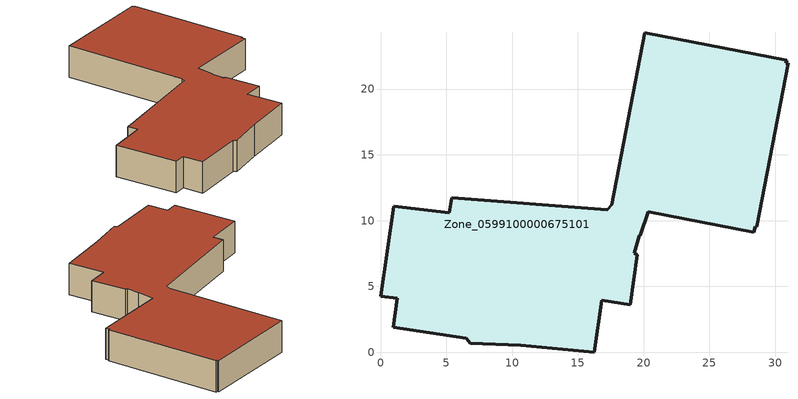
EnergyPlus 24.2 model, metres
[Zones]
Zone_0599100000675101
 floor ground (C_G): 28.58,9.53 28.47,9.54 28.39,9.12 20.36,10.66 19.74,8.9 19.68,8.86 19.3,7.51 19.52,7.41 18.98,3.6 16.82,3.94 16.24,0 10.65,0.54 6.8,0.69 6.54,1.07 0.95,1.88 1.28,4.08 0,4.25 1.03,11.08 5.24,10.6 5.41,11.72 17.24,10.84 17.56,11.22 20.09,24.28 30.86,22.2 30.82,21.98 30.98,21.95 z0
 wall outside (C_F): 16.24,0 16.82,3.94 18.98,3.6 19.52,7.41 19.3,7.51 19.68,8.86 19.74,8.9 20.36,10.66 28.39,9.12 28.47,9.54 28.58,9.53 30.98,21.95 30.82,21.98 30.86,22.2 20.09,24.28 17.56,11.22 17.24,10.84 5.41,11.72 5.24,10.6 1.03,11.08 0,4.25 1.28,4.08 0.95,1.88 6.54,1.07 6.8,0.69 10.65,0.54 16.24,0 z0:3.39
 roof outside (C_R): 28.47,9.54 28.58,9.53 30.98,21.95 30.82,21.98 30.86,22.2 20.09,24.28 17.56,11.22 17.24,10.84 5.41,11.72 5.24,10.6 1.03,11.08 0,4.25 1.28,4.08 0.95,1.88 6.54,1.07 6.8,0.69 10.65,0.54 16.24,0 16.82,3.94 18.98,3.6 19.52,7.41 19.3,7.51 19.68,8.86 19.74,8.9 20.36,10.66 28.39,9.12 z3.39
[BUILDING]
Pand.0599100000675101: North Axis=0; Terrain=City; Loads Convergence Tolerance Value=0.04; Temperature Convergence Tolerance Value=0.4; Solar Distribution=FullExterior; Maximum Number of Warmup Days=25; Minimum Number of Warmup Days=1
[Site:Location]
Rotterdam.The.Hague.AP_ZH_NLD Design_Conditions: Latitude=51.96; Longitude=4.45; Time Zone=1; Elevation=-4.5
[SITE:GROUNDTEMPERATURE:BUILDINGSURFACE]
18, 18, 18, 18, 18, 18, 18, 18, 18, 18, 18, 18
[MATERIAL] Thermal Absorptance=0.9; Solar Absorptance=0.7; Visible Absorptance=0.7
Name | Roughness | Thickness | Conductivity | Density | Specific Heat
G.D.1965 | MediumSmooth | 0.15 | 1 | 540 | 1210
F.D.1965 | Rough | 0.3 | 0.857143 | 1920 | 840
R.D.1965 | MediumRough | 0.2 | 0.08 | 1500 | 1000
[CONSTRUCTION]
C_G: G.D.1965
C_F: F.D.1965
C_R: R.D.1965
[ZONE]
Zone_0599100000675101: Type=1; Multiplier=1; Ceiling Height=Autocalculate; Volume=Autocalculate; Floor Area=autocalculate; Part of Total Floor Area=Yes
[ZONEINFILTRATION:DESIGNFLOWRATE]
Infil_Zone_0599100000675101: Zone or ZoneList or Space or SpaceList=Zone_0599100000675101; Schedule=AlwaysOn; Design Flow Rate Calculation Method=Flow/Area; Flow Rate per Floor Area=0.0042; Constant Term Coefficient=1; Temperature Term Coefficient=0; Velocity Term Coefficient=0; Velocity Squared Term Coefficient=0
[HVACTEMPLATE:ZONE:IDEALLOADSAIRSYSTEM]
Zone_0599100000675101: Maximum Heating Supply Air Temperature=50; Minimum Cooling Supply Air Temperature=13; Maximum Heating Supply Air Humidity Ratio=0.0156; Minimum Cooling Supply Air Humidity Ratio=0.0077; Heating Limit=NoLimit; Cooling Limit=NoLimit; Dehumidification Control Type=ConstantSensibleHeatRatio; Cooling Sensible Heat Ratio=0.7; Dehumidification Setpoint=60; Humidification Control Type=None; Humidification Setpoint=30; Outdoor Air Method=None; Outdoor Air Flow Rate per Person=0.00944; Outdoor Air Flow Rate per Zone Floor Area=0; Outdoor Air Flow Rate per Zone=0; Demand Controlled Ventilation Type=None; Outdoor Air Economizer Type=NoEconomizer; Heat Recovery Type=None; Sensible Heat Recovery Effectiveness=0.7; Latent Heat Recovery Effectiveness=0.65
[ZONECONTROL:THERMOSTAT]
ThermostatControl_Zone_0599100000675101: Zone or ZoneList=Zone_0599100000675101; Control Type Schedule=DualSetpointControlType; Control 1=Thermostat_Zone_0599100000675101; Temperature Difference Between Cutout And Setpoint=0
[THERMOSTATSETPOINT:DUALSETPOINT]
Thermostat_Zone_0599100000675101: Heating Setpoint Temperature Schedule=HeatingSetpoint_Zone_0599100000675101; Cooling Setpoint Temperature Schedule=CoolingSetpoint_Zone_0599100000675101
[SCHEDULE:COMPACT]
HeatingSetpoint_Zone_0599100000675101: Through: 12/31, For: AllDays, Until: 24:00, 21
CoolingSetpoint_Zone_0599100000675101: Through: 12/31, For: AllDays, Until: 24:00, 24
DualSetpointControlType: Through: 12/31, For: AllDays, Until: 24:00, 4
AlwaysOn: Through: 12/31, For: AllDays, Until: 24:00, 1
